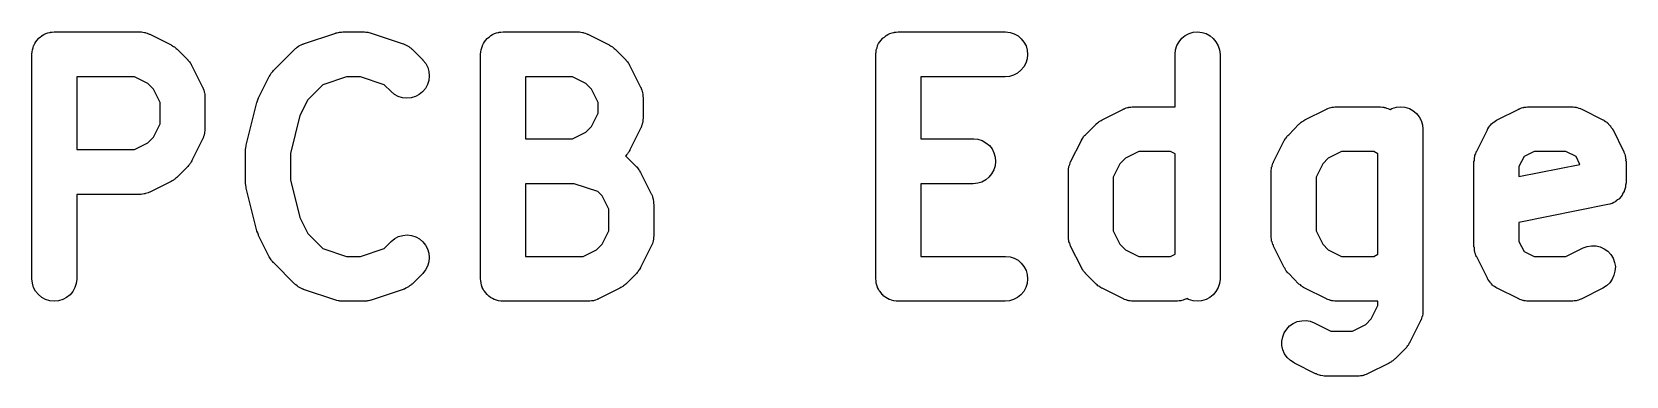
# Model space of a CAD drawing. Extents: x 21 to 376, y -201 to -51.
# Drawn here: x 98.448 to 102.001, y -52.033 to -51.266 of the extents above; entities that cross this region are included whole.
import ezdxf

# ---------------------------------------------------------------- set-up
doc = ezdxf.new("R2010")
doc.units = 0
doc.layers.add('BLACK', color=7, linetype='CONTINUOUS')

msp = doc.modelspace()

# ---------------------------------------------------------------- linework, layer by layer
at = {"layer": 'BLACK', "linetype": 'CONTINUOUS'}
for p, q in [((98.4839, -51.2683), (98.4885, -51.2669)), ((98.4885, -51.2669), (98.4887, -51.2669)), ((98.4887, -51.2669), (98.4888, -51.2668)), ((98.4888, -51.2668), (98.4935, -51.2664)), ((98.4935, -51.2664), (98.4982, -51.2659)), ((98.4982, -51.2659), (98.6887, -51.2659)), ((98.6887, -51.2659), (98.6894, -51.2659)), ((98.6894, -51.2659), (98.6908, -51.2661)), ((98.6908, -51.2661), (98.6923, -51.2661)), ((98.6923, -51.2661), (98.6957, -51.2667)), ((98.6957, -51.2667), (98.6991, -51.267)), ((99.1287, -51.2677), (99.1314, -51.2669)), ((99.1314, -51.2669), (99.1334, -51.2667)), ((99.1334, -51.2667), (99.1355, -51.2663)), ((99.1355, -51.2663), (99.1383, -51.2662)), ((99.1383, -51.2662), (99.1411, -51.2659)), ((99.1411, -51.2659), (99.1887, -51.2659)), ((99.1887, -51.2659), (99.1894, -51.2659)), ((99.1894, -51.2659), (99.1922, -51.2663)), ((99.1922, -51.2663), (99.195, -51.2663)), ((99.195, -51.2663), (99.197, -51.2668)), ((99.197, -51.2668), (99.1991, -51.267)), ((99.4839, -51.2683), (99.4885, -51.2669)), ((99.4885, -51.2669), (99.4887, -51.2669)), ((99.4887, -51.2669), (99.4888, -51.2668)), ((99.4888, -51.2668), (99.4935, -51.2664)), ((99.4935, -51.2664), (99.4982, -51.2659)), ((99.4982, -51.2659), (99.6649, -51.2659)), ((99.6649, -51.2659), (99.6656, -51.2659)), ((99.6656, -51.2659), (99.667, -51.2661)), ((99.667, -51.2661), (99.6685, -51.2661)), ((99.6685, -51.2661), (99.6719, -51.2667)), ((99.6719, -51.2667), (99.6753, -51.267)), ((100.365, -51.2683), (100.369, -51.2669)), ((100.369, -51.2669), (100.37, -51.2669)), ((100.37, -51.2668), (100.374, -51.2664)), ((100.37, -51.2669), (100.37, -51.2668)), ((100.374, -51.2664), (100.379, -51.2659)), ((100.379, -51.2659), (100.617, -51.2659)), ((100.617, -51.2659), (100.618, -51.2659)), ((100.618, -51.2659), (100.628, -51.267)), ((101.027, -51.2696), (101.036, -51.2668)), ((101.036, -51.2668), (101.046, -51.2659)), ((101.046, -51.2659), (101.056, -51.267)), ((98.4493, -51.3055), (98.4507, -51.3011)), ((98.4507, -51.3011), (98.4521, -51.2966)), ((98.4521, -51.2966), (98.4522, -51.2964)), ((98.4522, -51.2964), (98.4523, -51.2962)), ((98.4523, -51.2962), (98.4545, -51.2921)), ((98.4545, -51.2921), (98.4568, -51.288)), ((98.4568, -51.288), (98.4569, -51.2878)), ((98.4569, -51.2878), (98.457, -51.2877)), ((98.457, -51.2877), (98.4599, -51.2841)), ((98.4599, -51.2841), (98.463, -51.2805)), ((98.463, -51.2805), (98.4631, -51.2803)), ((98.4631, -51.2803), (98.4632, -51.2802)), ((98.4632, -51.2802), (98.4669, -51.2773)), ((98.4669, -51.2773), (98.4705, -51.2743)), ((98.4705, -51.2743), (98.4707, -51.2742)), ((98.4707, -51.2742), (98.4708, -51.2741)), ((98.4708, -51.2741), (98.475, -51.2719)), ((98.475, -51.2719), (98.4792, -51.2697)), ((98.4792, -51.2697), (98.4793, -51.2697)), ((98.4793, -51.2697), (98.4795, -51.2696)), ((98.4795, -51.2696), (98.4839, -51.2683)), ((98.6991, -51.267), (98.7005, -51.2675)), ((98.7005, -51.2675), (98.7019, -51.2677)), ((98.7019, -51.2677), (98.7051, -51.2689)), ((98.7051, -51.2689), (98.7084, -51.27)), ((98.7084, -51.27), (98.7097, -51.2707)), ((98.7097, -51.2707), (98.7111, -51.2712)), ((98.7111, -51.2712), (98.7587, -51.295)), ((98.7587, -51.295), (98.7593, -51.2953)), ((98.7593, -51.2953), (98.7616, -51.2969)), ((98.7616, -51.2969), (98.7641, -51.2982)), ((98.7641, -51.2982), (98.7657, -51.2995)), ((98.7657, -51.2995), (98.7675, -51.3007)), ((98.7675, -51.3007), (98.7695, -51.3026)), ((99.0359, -51.303), (99.0369, -51.3019)), ((99.0369, -51.3019), (99.0397, -51.2999)), ((99.0397, -51.2999), (99.0424, -51.2978)), ((99.0424, -51.2978), (99.0437, -51.2971)), ((99.0437, -51.2971), (99.0449, -51.2963)), ((99.0449, -51.2963), (99.048, -51.2949)), ((99.048, -51.2949), (99.0511, -51.2933)), ((99.0511, -51.2933), (99.0525, -51.2929)), ((99.0525, -51.2929), (99.0538, -51.2923)), ((99.0538, -51.2923), (99.1253, -51.2685)), ((99.1253, -51.2685), (99.1259, -51.2683)), ((99.1259, -51.2683), (99.1287, -51.2677)), ((99.1991, -51.267), (99.2018, -51.2679)), ((99.2018, -51.2679), (99.2045, -51.2685)), ((99.2045, -51.2685), (99.2759, -51.2923)), ((99.2759, -51.2923), (99.2766, -51.2925)), ((99.2766, -51.2925), (99.2779, -51.2932)), ((99.2779, -51.2932), (99.2793, -51.2936)), ((99.2793, -51.2936), (99.2823, -51.2952)), ((99.2823, -51.2952), (99.2854, -51.2966)), ((99.2854, -51.2966), (99.2866, -51.2975)), ((99.2866, -51.2975), (99.2879, -51.2982)), ((99.2879, -51.2982), (99.2906, -51.3004)), ((99.2906, -51.3004), (99.2933, -51.3024)), ((99.2933, -51.3024), (99.2943, -51.3035)), ((99.4493, -51.3055), (99.4507, -51.3011)), ((99.4507, -51.3011), (99.4521, -51.2966)), ((99.4521, -51.2966), (99.4522, -51.2964)), ((99.4522, -51.2964), (99.4523, -51.2962)), ((99.4523, -51.2962), (99.4545, -51.2921)), ((99.4545, -51.2921), (99.4568, -51.288)), ((99.4568, -51.288), (99.4569, -51.2878)), ((99.4569, -51.2878), (99.457, -51.2877)), ((99.457, -51.2877), (99.4599, -51.2841)), ((99.4599, -51.2841), (99.463, -51.2805)), ((99.463, -51.2805), (99.4631, -51.2803)), ((99.4631, -51.2803), (99.4632, -51.2802)), ((99.4632, -51.2802), (99.4669, -51.2773)), ((99.4669, -51.2773), (99.4705, -51.2743)), ((99.4705, -51.2743), (99.4707, -51.2742)), ((99.4707, -51.2742), (99.4708, -51.2741)), ((99.4708, -51.2741), (99.475, -51.2719)), ((99.475, -51.2719), (99.4792, -51.2697)), ((99.4792, -51.2697), (99.4793, -51.2697)), ((99.4793, -51.2697), (99.4795, -51.2696)), ((99.4795, -51.2696), (99.4839, -51.2683)), ((99.6753, -51.267), (99.6767, -51.2675)), ((99.6767, -51.2675), (99.6781, -51.2677)), ((99.6781, -51.2677), (99.6813, -51.2689)), ((99.6813, -51.2689), (99.6846, -51.27)), ((99.6846, -51.27), (99.6859, -51.2707)), ((99.6859, -51.2707), (99.6872, -51.2712)), ((99.6872, -51.2712), (99.7349, -51.295)), ((99.7349, -51.295), (99.7355, -51.2953)), ((99.7355, -51.2953), (99.7378, -51.2969)), ((99.7378, -51.2969), (99.7403, -51.2982)), ((99.7403, -51.2982), (99.7419, -51.2995)), ((99.7419, -51.2995), (99.7437, -51.3007)), ((99.7437, -51.3007), (99.7457, -51.3026)), ((100.33, -51.3055), (100.332, -51.3011)), ((100.332, -51.3011), (100.333, -51.2966)), ((100.333, -51.2962), (100.335, -51.2921)), ((100.333, -51.2964), (100.333, -51.2962)), ((100.333, -51.2966), (100.333, -51.2964)), ((100.335, -51.2921), (100.338, -51.288)), ((100.338, -51.2877), (100.341, -51.2841)), ((100.338, -51.2878), (100.338, -51.2877)), ((100.338, -51.288), (100.338, -51.2878)), ((100.341, -51.2841), (100.344, -51.2805)), ((100.344, -51.2802), (100.348, -51.2773)), ((100.344, -51.2803), (100.344, -51.2802)), ((100.344, -51.2805), (100.344, -51.2803)), ((100.348, -51.2773), (100.351, -51.2743)), ((100.351, -51.2743), (100.352, -51.2742)), ((100.352, -51.2741), (100.356, -51.2719)), ((100.352, -51.2742), (100.352, -51.2741)), ((100.356, -51.2719), (100.36, -51.2697)), ((100.36, -51.2696), (100.365, -51.2683)), ((100.36, -51.2697), (100.36, -51.2696)), ((100.36, -51.2697), (100.36, -51.2697)), ((100.628, -51.267), (100.637, -51.27)), ((100.637, -51.27), (100.646, -51.2747)), ((100.646, -51.2747), (100.653, -51.281)), ((100.653, -51.281), (100.659, -51.2886)), ((100.659, -51.2886), (100.664, -51.2972)), ((100.664, -51.2972), (100.666, -51.3066)), ((100.997, -51.3055), (101, -51.2962)), ((101, -51.2962), (101.005, -51.2877)), ((101.005, -51.2877), (101.011, -51.2802)), ((101.011, -51.2802), (101.018, -51.2741)), ((101.018, -51.2741), (101.027, -51.2696)), ((101.056, -51.267), (101.065, -51.2698)), ((101.065, -51.2698), (101.074, -51.2745)), ((101.074, -51.2745), (101.081, -51.2807)), ((101.081, -51.2807), (101.087, -51.2883)), ((101.087, -51.2883), (101.092, -51.2969)), ((101.092, -51.2969), (101.095, -51.3062)), ((98.4482, -51.3152), (98.4487, -51.3106)), ((98.4482, -51.3156), (98.4482, -51.3152)), ((98.4482, -51.3159), (98.4482, -51.3156)), ((98.4482, -51.3156), (98.4482, -51.3156)), ((98.4482, -51.3156), (98.4482, -51.3156)), ((98.4482, -51.8159), (98.4482, -51.3159)), ((98.4487, -51.3106), (98.4492, -51.3059)), ((98.4492, -51.3059), (98.4493, -51.3057)), ((98.4493, -51.3057), (98.4493, -51.3055)), ((98.7695, -51.3026), (98.7717, -51.3044)), ((98.7717, -51.3044), (98.7955, -51.3282)), ((98.7955, -51.3282), (98.796, -51.3287)), ((98.796, -51.3287), (98.7977, -51.3309)), ((98.7977, -51.3309), (98.7996, -51.3329)), ((98.7996, -51.3329), (98.8008, -51.3347)), ((98.8008, -51.3347), (98.8021, -51.3363)), ((98.8021, -51.3363), (98.8033, -51.3388)), ((98.9867, -51.352), (99.0343, -51.3044)), ((99.0343, -51.3044), (99.0348, -51.3039)), ((99.0348, -51.3039), (99.0359, -51.303)), ((99.2943, -51.3035), (99.2955, -51.3044)), ((99.2955, -51.3044), (99.3193, -51.3282)), ((99.3193, -51.3282), (99.3198, -51.3287)), ((99.3198, -51.3287), (99.3259, -51.3363)), ((99.3259, -51.3363), (99.3304, -51.345)), ((99.4482, -51.3152), (99.4487, -51.3106)), ((99.4482, -51.3156), (99.4482, -51.3152)), ((99.4482, -51.3159), (99.4482, -51.3156)), ((99.4482, -51.3156), (99.4482, -51.3156)), ((99.4482, -51.3156), (99.4482, -51.3156)), ((99.4482, -51.8159), (99.4482, -51.3159)), ((99.4487, -51.3106), (99.4492, -51.3059)), ((99.4492, -51.3059), (99.4493, -51.3057)), ((99.4493, -51.3057), (99.4493, -51.3055)), ((99.7457, -51.3026), (99.7479, -51.3044)), ((99.7479, -51.3044), (99.7717, -51.3282)), ((99.7717, -51.3282), (99.7722, -51.3287)), ((99.7722, -51.3287), (99.7739, -51.3309)), ((99.7739, -51.3309), (99.7758, -51.3329)), ((99.7758, -51.3329), (99.7769, -51.3347)), ((99.7769, -51.3347), (99.7782, -51.3363)), ((99.7782, -51.3363), (99.7795, -51.3388)), ((100.329, -51.3152), (100.33, -51.3106)), ((100.329, -51.3156), (100.329, -51.3152)), ((100.329, -51.3159), (100.329, -51.3156)), ((100.329, -51.3156), (100.329, -51.3156)), ((100.329, -51.3156), (100.329, -51.3156)), ((100.329, -51.8159), (100.329, -51.3159)), ((100.33, -51.3057), (100.33, -51.3055)), ((100.33, -51.3059), (100.33, -51.3057)), ((100.33, -51.3106), (100.33, -51.3059)), ((100.663, -51.3353), (100.659, -51.3439)), ((100.666, -51.326), (100.663, -51.3353)), ((100.666, -51.3066), (100.667, -51.3163)), ((100.667, -51.3163), (100.666, -51.326)), ((100.996, -51.3152), (100.997, -51.3055)), ((100.996, -51.3159), (100.996, -51.3152)), ((100.996, -51.4326), (100.996, -51.3159)), ((101.095, -51.3062), (101.096, -51.3159)), ((101.096, -51.3159), (101.096, -51.8159)), ((98.5482, -51.3659), (98.5482, -51.5278)), ((98.6769, -51.3659), (98.5482, -51.3659)), ((98.7067, -51.3808), (98.6769, -51.3659)), ((98.8033, -51.3388), (98.8048, -51.3412)), ((98.8048, -51.3412), (98.8286, -51.3888)), ((98.9535, -51.4126), (98.9773, -51.365)), ((98.9773, -51.365), (98.9776, -51.3644)), ((98.9776, -51.3644), (98.9791, -51.362)), ((98.9791, -51.362), (98.9805, -51.3596)), ((98.9805, -51.3596), (98.9818, -51.3579)), ((98.9818, -51.3579), (98.9829, -51.3562)), ((98.9829, -51.3562), (98.9849, -51.3542)), ((98.9849, -51.3542), (98.9867, -51.352)), ((99.1492, -51.3659), (99.0967, -51.3835)), ((99.1806, -51.3659), (99.1492, -51.3659)), ((99.2331, -51.3835), (99.1806, -51.3659)), ((99.3304, -51.345), (99.3331, -51.3544)), ((99.3339, -51.3641), (99.3329, -51.3738)), ((99.3331, -51.3544), (99.3339, -51.3641)), ((99.5482, -51.3659), (99.5482, -51.504)), ((99.6531, -51.3659), (99.5482, -51.3659)), ((99.6829, -51.3808), (99.6531, -51.3659)), ((99.7795, -51.3388), (99.781, -51.3412)), ((99.781, -51.3412), (99.8048, -51.3888)), ((100.617, -51.3659), (100.429, -51.3659)), ((100.429, -51.3659), (100.429, -51.504)), ((100.627, -51.365), (100.617, -51.3659)), ((100.636, -51.3622), (100.627, -51.365)), ((100.645, -51.3576), (100.636, -51.3622)), ((100.652, -51.3514), (100.645, -51.3576)), ((100.659, -51.3439), (100.652, -51.3514)), ((98.719, -51.3932), (98.7067, -51.3808)), ((98.7339, -51.423), (98.719, -51.3932)), ((98.8286, -51.3888), (98.829, -51.3894)), ((98.829, -51.3894), (98.8295, -51.3908)), ((98.8295, -51.3908), (98.8302, -51.3921)), ((98.8302, -51.3921), (98.8311, -51.3954)), ((98.8311, -51.3954), (98.8323, -51.3986)), ((98.8323, -51.3986), (98.8325, -51.4001)), ((98.8325, -51.4001), (98.833, -51.4015)), ((98.833, -51.4015), (98.8333, -51.4049)), ((98.8333, -51.4049), (98.8338, -51.4082)), ((98.8338, -51.4082), (98.8338, -51.4097)), ((99.0967, -51.3835), (99.0631, -51.417)), ((99.2486, -51.3989), (99.2331, -51.3835)), ((99.2561, -51.4051), (99.2486, -51.3989)), ((99.2647, -51.4097), (99.2561, -51.4051)), ((99.3115, -51.4053), (99.3028, -51.4099)), ((99.319, -51.3992), (99.3115, -51.4053)), ((99.3253, -51.3917), (99.319, -51.3992)), ((99.33, -51.3831), (99.3253, -51.3917)), ((99.3329, -51.3738), (99.33, -51.3831)), ((99.6952, -51.3932), (99.6829, -51.3808)), ((99.7101, -51.423), (99.6952, -51.3932)), ((99.8048, -51.3888), (99.8051, -51.3894)), ((99.8051, -51.3894), (99.8057, -51.3908)), ((99.8057, -51.3908), (99.8063, -51.3921)), ((99.8063, -51.3921), (99.8073, -51.3954)), ((99.8073, -51.3954), (99.8085, -51.3986)), ((99.8085, -51.3986), (99.8087, -51.4001)), ((99.8087, -51.4001), (99.8092, -51.4015)), ((99.8092, -51.4015), (99.8095, -51.4049)), ((99.8095, -51.4049), (99.81, -51.4082)), ((99.81, -51.4082), (99.81, -51.4097)), ((98.7339, -51.4708), (98.7339, -51.423)), ((98.8338, -51.4097), (98.8339, -51.4112)), ((98.8339, -51.4112), (98.8339, -51.4826)), ((98.9259, -51.5181), (98.9497, -51.4229)), ((98.9497, -51.4229), (98.9499, -51.4222)), ((98.9499, -51.4222), (98.95, -51.422)), ((98.95, -51.4217), (98.9517, -51.4173)), ((98.95, -51.422), (98.95, -51.4217)), ((98.9517, -51.4173), (98.9533, -51.413)), ((98.9533, -51.413), (98.9534, -51.4128)), ((98.9534, -51.4128), (98.9535, -51.4126)), ((99.0631, -51.417), (99.0454, -51.4524)), ((99.274, -51.4126), (99.2647, -51.4097)), ((99.2838, -51.4136), (99.274, -51.4126)), ((99.2935, -51.4126), (99.2838, -51.4136)), ((99.3028, -51.4099), (99.2935, -51.4126)), ((99.7101, -51.447), (99.7101, -51.423)), ((99.81, -51.4097), (99.8101, -51.4112)), ((99.8101, -51.4112), (99.8101, -51.4588)), ((100.833, -51.4617), (100.881, -51.4379)), ((100.881, -51.4376), (100.883, -51.4371)), ((100.881, -51.4379), (100.881, -51.4376)), ((100.883, -51.4371), (100.884, -51.4364)), ((100.884, -51.4364), (100.887, -51.4354)), ((100.887, -51.4354), (100.89, -51.4342)), ((100.89, -51.4342), (100.892, -51.434)), ((100.892, -51.434), (100.893, -51.4336)), ((100.893, -51.4336), (100.897, -51.4332)), ((100.897, -51.4332), (100.9, -51.4327)), ((100.9, -51.4327), (100.902, -51.4327)), ((100.902, -51.4327), (100.903, -51.4326)), ((100.903, -51.4326), (100.996, -51.4326)), ((101.285, -51.4617), (101.333, -51.4379)), ((101.333, -51.4379), (101.334, -51.4376)), ((101.334, -51.4376), (101.335, -51.4371)), ((101.335, -51.4371), (101.336, -51.4364)), ((101.336, -51.4364), (101.34, -51.4354)), ((101.34, -51.4354), (101.343, -51.4342)), ((101.343, -51.4342), (101.344, -51.434)), ((101.344, -51.434), (101.346, -51.4336)), ((101.346, -51.4336), (101.349, -51.4332)), ((101.349, -51.4332), (101.352, -51.4327)), ((101.352, -51.4327), (101.354, -51.4327)), ((101.354, -51.4327), (101.355, -51.4326)), ((101.355, -51.4326), (101.451, -51.4326)), ((101.451, -51.4326), (101.453, -51.4328)), ((101.451, -51.4326), (101.451, -51.4326)), ((101.453, -51.4328), (101.454, -51.4327)), ((101.454, -51.4327), (101.458, -51.4333)), ((101.458, -51.4333), (101.461, -51.4337)), ((101.461, -51.4337), (101.462, -51.4341)), ((101.462, -51.4341), (101.464, -51.4344)), ((101.464, -51.4344), (101.467, -51.4356)), ((101.467, -51.4356), (101.47, -51.4367)), ((101.47, -51.4367), (101.472, -51.4374)), ((101.472, -51.4374), (101.473, -51.4379)), ((101.473, -51.4379), (101.475, -51.4388)), ((101.475, -51.4388), (101.479, -51.4362)), ((101.479, -51.4362), (101.489, -51.4335)), ((101.489, -51.4335), (101.499, -51.4326)), ((101.499, -51.4326), (101.508, -51.4336)), ((101.508, -51.4336), (101.518, -51.4365)), ((101.518, -51.4365), (101.526, -51.4412)), ((101.526, -51.4412), (101.534, -51.4474)), ((101.714, -51.4617), (101.762, -51.4379)), ((101.762, -51.4376), (101.764, -51.4371)), ((101.762, -51.4379), (101.762, -51.4376)), ((101.764, -51.4371), (101.765, -51.4364)), ((101.765, -51.4364), (101.768, -51.4354)), ((101.768, -51.4354), (101.771, -51.4342)), ((101.771, -51.4342), (101.773, -51.434)), ((101.773, -51.434), (101.774, -51.4336)), ((101.774, -51.4336), (101.778, -51.4332)), ((101.778, -51.4332), (101.781, -51.4327)), ((101.781, -51.4327), (101.782, -51.4327)), ((101.782, -51.4327), (101.784, -51.4326)), ((101.784, -51.4326), (101.879, -51.4326)), ((101.879, -51.4326), (101.88, -51.4326)), ((101.88, -51.4326), (101.881, -51.4328)), ((101.881, -51.4328), (101.883, -51.4327)), ((101.883, -51.4327), (101.886, -51.4333)), ((101.886, -51.4333), (101.89, -51.4337)), ((101.89, -51.4337), (101.891, -51.4341)), ((101.891, -51.4341), (101.892, -51.4344)), ((101.892, -51.4344), (101.896, -51.4356)), ((101.896, -51.4356), (101.899, -51.4367)), ((101.899, -51.4367), (101.9, -51.4374)), ((101.9, -51.4374), (101.902, -51.4379)), ((101.902, -51.4379), (101.949, -51.4617)), ((98.719, -51.5006), (98.7339, -51.4708)), ((99.0454, -51.4524), (99.0244, -51.5364)), ((99.6829, -51.4891), (99.6952, -51.4768)), ((99.6952, -51.4768), (99.7101, -51.447)), ((99.8054, -51.4798), (99.8048, -51.4812)), ((99.8061, -51.4785), (99.8054, -51.4798)), ((99.8071, -51.4752), (99.8061, -51.4785)), ((99.8083, -51.472), (99.8071, -51.4752)), ((99.8086, -51.4706), (99.8083, -51.472)), ((99.809, -51.4692), (99.8086, -51.4706)), ((99.8094, -51.4658), (99.809, -51.4692)), ((99.81, -51.4624), (99.8094, -51.4658)), ((99.8101, -51.4595), (99.81, -51.461)), ((99.81, -51.461), (99.81, -51.4624)), ((99.8101, -51.4588), (99.8101, -51.4595)), ((100.796, -51.4949), (100.82, -51.4711)), ((100.82, -51.4706), (100.823, -51.4688)), ((100.82, -51.4711), (100.82, -51.4706)), ((100.823, -51.4688), (100.825, -51.4669)), ((100.825, -51.4669), (100.827, -51.4658)), ((100.827, -51.4658), (100.828, -51.4645)), ((100.828, -51.4645), (100.831, -51.4632)), ((100.831, -51.4632), (100.833, -51.4617)), ((101.249, -51.4949), (101.272, -51.4711)), ((101.272, -51.4711), (101.273, -51.4706)), ((101.273, -51.4706), (101.275, -51.4688)), ((101.275, -51.4688), (101.277, -51.4669)), ((101.277, -51.4669), (101.279, -51.4658)), ((101.279, -51.4658), (101.281, -51.4645)), ((101.281, -51.4645), (101.283, -51.4632)), ((101.283, -51.4632), (101.285, -51.4617)), ((101.534, -51.4474), (101.54, -51.4549)), ((101.54, -51.4549), (101.544, -51.4636)), ((101.544, -51.4636), (101.547, -51.4729)), ((101.547, -51.4729), (101.548, -51.4826)), ((101.693, -51.4815), (101.695, -51.4784)), ((101.695, -51.4784), (101.697, -51.4752)), ((101.697, -51.4752), (101.698, -51.4745)), ((101.698, -51.4745), (101.699, -51.4736)), ((101.699, -51.4736), (101.701, -51.471)), ((101.701, -51.471), (101.704, -51.4682)), ((101.704, -51.4682), (101.705, -51.4676)), ((101.705, -51.4676), (101.706, -51.4669)), ((101.706, -51.4669), (101.709, -51.4649)), ((101.709, -51.4649), (101.712, -51.4627)), ((101.712, -51.4627), (101.713, -51.4623)), ((101.713, -51.4623), (101.714, -51.4617)), ((101.949, -51.4617), (101.95, -51.462)), ((101.95, -51.462), (101.951, -51.4626)), ((101.951, -51.4626), (101.952, -51.463)), ((101.952, -51.463), (101.955, -51.4653)), ((101.955, -51.4653), (101.958, -51.4673)), ((101.958, -51.4673), (101.959, -51.4681)), ((101.959, -51.4681), (101.96, -51.4687)), ((101.96, -51.4687), (101.962, -51.4715)), ((101.962, -51.4715), (101.965, -51.4741)), ((101.965, -51.4741), (101.966, -51.475)), ((101.966, -51.475), (101.966, -51.4758)), ((101.966, -51.4758), (101.968, -51.479)), ((101.968, -51.479), (101.971, -51.4821)), ((98.6769, -51.5278), (98.7067, -51.5129)), ((98.7067, -51.5129), (98.719, -51.5006)), ((98.8286, -51.505), (98.8048, -51.5526)), ((98.8292, -51.5036), (98.8286, -51.505)), ((98.8299, -51.5023), (98.8292, -51.5036)), ((98.8309, -51.499), (98.8299, -51.5023)), ((98.8321, -51.4959), (98.8309, -51.499)), ((98.8324, -51.4944), (98.8321, -51.4959)), ((98.8328, -51.493), (98.8324, -51.4944)), ((98.8332, -51.4896), (98.8328, -51.493)), ((98.8338, -51.4862), (98.8332, -51.4896)), ((98.8339, -51.4833), (98.8338, -51.4848)), ((98.8338, -51.4848), (98.8338, -51.4862)), ((98.8339, -51.4826), (98.8339, -51.4833)), ((99.5482, -51.504), (99.6531, -51.504)), ((99.6531, -51.504), (99.6829, -51.4891)), ((99.8048, -51.4812), (99.781, -51.5288)), ((100.429, -51.504), (100.546, -51.504)), ((100.546, -51.504), (100.547, -51.504)), ((100.547, -51.504), (100.556, -51.5051)), ((100.556, -51.5051), (100.566, -51.5081)), ((100.566, -51.5081), (100.574, -51.5128)), ((100.574, -51.5128), (100.582, -51.5191)), ((100.763, -51.5555), (100.787, -51.5079)), ((100.787, -51.5072), (100.789, -51.5049)), ((100.787, -51.5079), (100.787, -51.5072)), ((100.789, -51.5049), (100.79, -51.5024)), ((100.79, -51.5024), (100.791, -51.5008)), ((100.791, -51.5008), (100.792, -51.4991)), ((100.792, -51.4991), (100.794, -51.497)), ((100.794, -51.497), (100.796, -51.4949)), ((101.215, -51.5555), (101.239, -51.5079)), ((101.239, -51.5079), (101.24, -51.5072)), ((101.24, -51.5072), (101.241, -51.5049)), ((101.241, -51.5049), (101.242, -51.5024)), ((101.242, -51.5024), (101.244, -51.5008)), ((101.244, -51.5008), (101.245, -51.4991)), ((101.245, -51.4991), (101.247, -51.497)), ((101.247, -51.497), (101.249, -51.4949)), ((101.548, -51.4826), (101.548, -51.8874)), ((101.668, -51.5317), (101.692, -51.4841)), ((101.692, -51.4825), (101.693, -51.4815)), ((101.692, -51.4834), (101.692, -51.4825)), ((101.692, -51.4841), (101.692, -51.4834)), ((101.971, -51.4821), (101.971, -51.4831)), ((101.971, -51.4831), (101.972, -51.4841)), ((101.972, -51.4841), (101.995, -51.5317)), ((98.5482, -51.5278), (98.6769, -51.5278)), ((98.9244, -51.5295), (98.9245, -51.5286)), ((98.9244, -51.5302), (98.9244, -51.5295)), ((98.9244, -51.6017), (98.9244, -51.5302)), ((98.9245, -51.5278), (98.9251, -51.5238)), ((98.9245, -51.5286), (98.9245, -51.5278)), ((98.9251, -51.5238), (98.9255, -51.5198)), ((98.9255, -51.5198), (98.9258, -51.519)), ((98.9258, -51.519), (98.9259, -51.5181)), ((99.0244, -51.5364), (99.0244, -51.5955)), ((99.7717, -51.5418), (99.7713, -51.5422)), ((99.7713, -51.5422), (99.7717, -51.5425)), ((99.7734, -51.5396), (99.7717, -51.5418)), ((99.7717, -51.5425), (99.7955, -51.5663)), ((99.7754, -51.5376), (99.7734, -51.5396)), ((99.7765, -51.5358), (99.7754, -51.5376)), ((99.7779, -51.5342), (99.7765, -51.5358)), ((99.7792, -51.5318), (99.7779, -51.5342)), ((99.7807, -51.5294), (99.7792, -51.5318)), ((99.781, -51.5288), (99.7807, -51.5294)), ((100.582, -51.5191), (100.588, -51.5267)), ((100.588, -51.5267), (100.592, -51.5353)), ((100.592, -51.5353), (100.595, -51.5447)), ((100.595, -51.5447), (100.596, -51.5544)), ((100.885, -51.5475), (100.873, -51.5598)), ((100.915, -51.5326), (100.885, -51.5475)), ((100.986, -51.5326), (100.915, -51.5326)), ((100.996, -51.5373), (100.986, -51.5326)), ((100.996, -51.7612), (100.996, -51.5373)), ((101.337, -51.5475), (101.325, -51.5598)), ((101.367, -51.5326), (101.337, -51.5475)), ((101.439, -51.5326), (101.367, -51.5326)), ((101.448, -51.5373), (101.439, -51.5326)), ((101.448, -51.7612), (101.448, -51.5373)), ((101.663, -51.547), (101.664, -51.5436)), ((101.663, -51.5504), (101.663, -51.547)), ((101.663, -51.5519), (101.663, -51.5504)), ((101.664, -51.5408), (101.666, -51.5376)), ((101.664, -51.5422), (101.664, -51.5408)), ((101.664, -51.5436), (101.664, -51.5422)), ((101.666, -51.5376), (101.667, -51.5343)), ((101.667, -51.533), (101.668, -51.5317)), ((101.667, -51.5343), (101.667, -51.533)), ((101.774, -51.5437), (101.762, -51.5658)), ((101.796, -51.5326), (101.774, -51.5437)), ((101.867, -51.5326), (101.796, -51.5326)), ((101.89, -51.5437), (101.867, -51.5326)), ((101.898, -51.5611), (101.89, -51.5437)), ((101.995, -51.5317), (101.996, -51.5323)), ((101.996, -51.5323), (101.996, -51.5337)), ((101.996, -51.5337), (101.997, -51.535)), ((101.997, -51.535), (101.998, -51.5383)), ((101.998, -51.5383), (101.999, -51.5415)), ((101.999, -51.5415), (101.999, -51.5429)), ((101.999, -51.5429), (102, -51.5443)), ((102, -51.5443), (102, -51.5477)), ((102, -51.5477), (102.001, -51.5511)), ((102.001, -51.5511), (102, -51.5526)), ((98.7955, -51.5656), (98.7717, -51.5894)), ((98.7973, -51.5634), (98.7955, -51.5656)), ((98.7992, -51.5614), (98.7973, -51.5634)), ((98.8003, -51.5597), (98.7992, -51.5614)), ((98.8017, -51.558), (98.8003, -51.5597)), ((98.803, -51.5556), (98.8017, -51.558)), ((98.8045, -51.5532), (98.803, -51.5556)), ((98.8048, -51.5526), (98.8045, -51.5532)), ((99.7955, -51.5663), (99.796, -51.5668)), ((99.796, -51.5668), (99.7977, -51.569)), ((99.7977, -51.569), (99.7996, -51.571)), ((99.7996, -51.571), (99.8008, -51.5728)), ((99.8008, -51.5728), (99.8021, -51.5744)), ((99.8021, -51.5744), (99.8033, -51.5769)), ((99.8033, -51.5769), (99.8048, -51.5793)), ((99.8048, -51.5793), (99.8286, -51.6269)), ((100.587, -51.582), (100.581, -51.5895)), ((100.592, -51.5734), (100.587, -51.582)), ((100.595, -51.5641), (100.592, -51.5734)), ((100.596, -51.5544), (100.595, -51.5641)), ((100.758, -51.5708), (100.759, -51.5674)), ((100.758, -51.5742), (100.758, -51.5708)), ((100.758, -51.5757), (100.758, -51.5742)), ((100.758, -51.5771), (100.758, -51.5757)), ((100.758, -51.5778), (100.758, -51.5771)), ((100.758, -51.7207), (100.758, -51.5778)), ((100.759, -51.566), (100.76, -51.5646)), ((100.759, -51.5674), (100.759, -51.566)), ((100.76, -51.5646), (100.761, -51.5614)), ((100.761, -51.5614), (100.762, -51.5581)), ((100.762, -51.5569), (100.763, -51.5555)), ((100.762, -51.5581), (100.762, -51.5569)), ((100.873, -51.5598), (100.858, -51.5896)), ((101.21, -51.5742), (101.211, -51.5708)), ((101.21, -51.5757), (101.21, -51.5742)), ((101.21, -51.5771), (101.21, -51.5757)), ((101.21, -51.5778), (101.21, -51.5771)), ((101.21, -51.7207), (101.21, -51.5778)), ((101.211, -51.5674), (101.212, -51.566)), ((101.211, -51.5708), (101.211, -51.5674)), ((101.212, -51.5646), (101.213, -51.5614)), ((101.212, -51.566), (101.212, -51.5646)), ((101.213, -51.5614), (101.214, -51.5581)), ((101.214, -51.5581), (101.215, -51.5569)), ((101.215, -51.5569), (101.215, -51.5555)), ((101.325, -51.5598), (101.31, -51.5896)), ((101.662, -51.554), (101.663, -51.5533)), ((101.662, -51.7445), (101.662, -51.554)), ((101.663, -51.5533), (101.663, -51.5519)), ((101.762, -51.5883), (101.898, -51.5611)), ((101.762, -51.5658), (101.762, -51.5883)), ((102, -51.5526), (102.001, -51.554)), ((102.001, -51.554), (102.001, -51.6017)), ((98.7587, -51.5988), (98.7111, -51.6226)), ((98.761, -51.5973), (98.7587, -51.5988)), ((98.7635, -51.596), (98.761, -51.5973)), ((98.7652, -51.5947), (98.7635, -51.596)), ((98.7669, -51.5936), (98.7652, -51.5947)), ((98.769, -51.5916), (98.7669, -51.5936)), ((98.7712, -51.5899), (98.769, -51.5916)), ((98.7717, -51.5894), (98.7712, -51.5899)), ((98.9245, -51.6025), (98.9244, -51.6017)), ((98.9244, -51.6034), (98.9245, -51.6025)), ((98.925, -51.6074), (98.9244, -51.6034)), ((98.9254, -51.6114), (98.925, -51.6074)), ((98.9256, -51.6122), (98.9254, -51.6114)), ((98.9257, -51.6131), (98.9256, -51.6122)), ((98.9259, -51.6138), (98.9257, -51.6131)), ((98.9497, -51.709), (98.9259, -51.6138)), ((99.0244, -51.5955), (99.0454, -51.6794)), ((99.5482, -51.604), (99.5482, -51.7659)), ((99.6568, -51.604), (99.5482, -51.604)), ((99.7093, -51.6215), (99.6568, -51.604)), ((99.719, -51.6313), (99.7093, -51.6215)), ((100.546, -51.604), (100.429, -51.604)), ((100.429, -51.604), (100.429, -51.7659)), ((100.556, -51.6031), (100.546, -51.604)), ((100.565, -51.6003), (100.556, -51.6031)), ((100.574, -51.5957), (100.565, -51.6003)), ((100.581, -51.5895), (100.574, -51.5957)), ((100.858, -51.5896), (100.858, -51.7089)), ((101.31, -51.5896), (101.31, -51.7089)), ((101.997, -51.6214), (101.994, -51.6254)), ((101.998, -51.6165), (101.997, -51.6209)), ((101.997, -51.6209), (101.997, -51.6211)), ((101.997, -51.6211), (101.997, -51.6214)), ((102, -51.612), (101.998, -51.6165)), ((102.001, -51.6024), (102, -51.607)), ((102, -51.607), (102, -51.6116)), ((102, -51.6116), (102, -51.6118)), ((102, -51.6118), (102, -51.612)), ((102.001, -51.6017), (102.001, -51.6019)), ((102.001, -51.6019), (102.001, -51.6019)), ((102.001, -51.6019), (102.001, -51.6019)), ((102.001, -51.6019), (102.001, -51.6024)), ((98.6887, -51.6278), (98.5482, -51.6278)), ((98.5482, -51.6278), (98.5482, -51.8159)), ((98.6902, -51.6277), (98.6887, -51.6278)), ((98.6916, -51.6278), (98.6902, -51.6277)), ((98.695, -51.6272), (98.6916, -51.6278)), ((98.6984, -51.6269), (98.695, -51.6272)), ((98.6998, -51.6265), (98.6984, -51.6269)), ((98.7013, -51.6262), (98.6998, -51.6265)), ((98.7045, -51.6251), (98.7013, -51.6262)), ((98.7077, -51.6241), (98.7045, -51.6251)), ((98.709, -51.6234), (98.7077, -51.6241)), ((98.7104, -51.6229), (98.709, -51.6234)), ((98.7111, -51.6226), (98.7104, -51.6229)), ((99.7339, -51.6611), (99.719, -51.6313)), ((99.8286, -51.6269), (99.829, -51.6275)), ((99.829, -51.6275), (99.8295, -51.6289)), ((99.8295, -51.6289), (99.8302, -51.6302)), ((99.8302, -51.6302), (99.8311, -51.6335)), ((99.8311, -51.6335), (99.8323, -51.6367)), ((99.8323, -51.6367), (99.8325, -51.6381)), ((99.8325, -51.6381), (99.833, -51.6396)), ((99.833, -51.6396), (99.8333, -51.643)), ((99.8333, -51.643), (99.8338, -51.6463)), ((99.8338, -51.6463), (99.8338, -51.6478)), ((99.8338, -51.6478), (99.8339, -51.6493)), ((99.8339, -51.6493), (99.8339, -51.7207)), ((101.96, -51.6507), (101.762, -51.6903)), ((101.965, -51.6493), (101.96, -51.6507)), ((101.969, -51.648), (101.965, -51.6493)), ((101.97, -51.6479), (101.969, -51.648)), ((101.974, -51.6456), (101.97, -51.6478)), ((101.97, -51.6478), (101.97, -51.6479)), ((101.978, -51.6435), (101.974, -51.6456)), ((101.982, -51.6403), (101.978, -51.6432)), ((101.978, -51.6432), (101.978, -51.6434)), ((101.978, -51.6434), (101.978, -51.6435)), ((101.986, -51.6374), (101.982, -51.6403)), ((101.989, -51.6334), (101.986, -51.6371)), ((101.986, -51.6371), (101.986, -51.6372)), ((101.986, -51.6372), (101.986, -51.6374)), ((101.992, -51.6299), (101.989, -51.6334)), ((101.994, -51.6254), (101.992, -51.6295)), ((101.992, -51.6295), (101.992, -51.6297)), ((101.992, -51.6297), (101.992, -51.6299)), ((99.0454, -51.6794), (99.0631, -51.7149)), ((99.7339, -51.7089), (99.7339, -51.6611)), ((101.762, -51.6903), (101.762, -51.7327)), ((98.9498, -51.7092), (98.9497, -51.709)), ((98.9498, -51.7095), (98.9498, -51.7092)), ((98.9514, -51.7138), (98.9498, -51.7095)), ((98.953, -51.7182), (98.9514, -51.7138)), ((98.9531, -51.7184), (98.953, -51.7182)), ((98.9532, -51.7186), (98.9531, -51.7184)), ((98.9535, -51.7193), (98.9532, -51.7186)), ((98.9773, -51.7669), (98.9535, -51.7193)), ((99.0631, -51.7149), (99.0967, -51.7484)), ((99.2491, -51.7325), (99.2567, -51.7264)), ((99.2567, -51.7264), (99.2654, -51.7219)), ((99.2654, -51.7219), (99.2747, -51.7192)), ((99.2747, -51.7192), (99.2845, -51.7183)), ((99.2845, -51.7183), (99.2942, -51.7194)), ((99.2942, -51.7194), (99.3035, -51.7223)), ((99.3035, -51.7223), (99.312, -51.727)), ((99.312, -51.727), (99.3195, -51.7332)), ((99.719, -51.7387), (99.7339, -51.7089)), ((99.8332, -51.7277), (99.8328, -51.7311)), ((99.8338, -51.7243), (99.8332, -51.7277)), ((99.8339, -51.7214), (99.8338, -51.7229)), ((99.8338, -51.7229), (99.8338, -51.7243)), ((99.8339, -51.7207), (99.8339, -51.7214)), ((100.758, -51.7222), (100.758, -51.7207)), ((100.758, -51.7236), (100.758, -51.7222)), ((100.758, -51.727), (100.758, -51.7236)), ((100.759, -51.7304), (100.758, -51.727)), ((100.858, -51.7089), (100.873, -51.7387)), ((101.21, -51.7222), (101.21, -51.7207)), ((101.21, -51.7236), (101.21, -51.7222)), ((101.211, -51.727), (101.21, -51.7236)), ((101.211, -51.7304), (101.211, -51.727)), ((101.31, -51.7089), (101.325, -51.7387)), ((99.0967, -51.7484), (99.1492, -51.7659)), ((99.1806, -51.7659), (99.2331, -51.7484)), ((99.2331, -51.7484), (99.2486, -51.733)), ((99.2486, -51.733), (99.2491, -51.7325)), ((99.3195, -51.7332), (99.3257, -51.7408)), ((99.3257, -51.7408), (99.3302, -51.7494)), ((99.3302, -51.7494), (99.333, -51.7588)), ((99.333, -51.7588), (99.3339, -51.7685)), ((99.6769, -51.7659), (99.7067, -51.751)), ((99.7067, -51.751), (99.719, -51.7387)), ((99.8286, -51.7431), (99.8048, -51.7907)), ((99.8292, -51.7417), (99.8286, -51.7431)), ((99.8299, -51.7404), (99.8292, -51.7417)), ((99.8309, -51.7371), (99.8299, -51.7404)), ((99.8321, -51.734), (99.8309, -51.7371)), ((99.8324, -51.7325), (99.8321, -51.734)), ((99.8328, -51.7311), (99.8324, -51.7325)), ((100.759, -51.7318), (100.759, -51.7304)), ((100.759, -51.7333), (100.759, -51.7318)), ((100.761, -51.7365), (100.759, -51.7333)), ((100.762, -51.7398), (100.761, -51.7365)), ((100.762, -51.7411), (100.762, -51.7398)), ((100.763, -51.7424), (100.762, -51.7411)), ((100.763, -51.7431), (100.763, -51.7424)), ((100.787, -51.7907), (100.763, -51.7431)), ((100.873, -51.7387), (100.885, -51.751)), ((100.885, -51.751), (100.915, -51.7659)), ((100.986, -51.7659), (100.996, -51.7612)), ((101.211, -51.7318), (101.211, -51.7304)), ((101.212, -51.7333), (101.211, -51.7318)), ((101.213, -51.7365), (101.212, -51.7333)), ((101.214, -51.7398), (101.213, -51.7365)), ((101.215, -51.7411), (101.214, -51.7398)), ((101.215, -51.7424), (101.215, -51.7411)), ((101.215, -51.7431), (101.215, -51.7424)), ((101.239, -51.7907), (101.215, -51.7431)), ((101.325, -51.7387), (101.337, -51.751)), ((101.337, -51.751), (101.367, -51.7659)), ((101.439, -51.7659), (101.448, -51.7612)), ((101.663, -51.746), (101.662, -51.7445)), ((101.663, -51.7474), (101.663, -51.746)), ((101.663, -51.7508), (101.663, -51.7474)), ((101.663, -51.7542), (101.663, -51.7508)), ((101.664, -51.7556), (101.663, -51.7542)), ((101.664, -51.7571), (101.664, -51.7556)), ((101.665, -51.7603), (101.664, -51.7571)), ((101.666, -51.7636), (101.665, -51.7603)), ((101.667, -51.7649), (101.666, -51.7636)), ((101.762, -51.7327), (101.774, -51.7549)), ((101.774, -51.7549), (101.796, -51.7659)), ((101.867, -51.7659), (101.904, -51.7474)), ((101.904, -51.7474), (101.905, -51.7471)), ((101.905, -51.7471), (101.914, -51.7437)), ((101.914, -51.7437), (101.924, -51.7422)), ((101.924, -51.7422), (101.934, -51.7426)), ((101.934, -51.7426), (101.943, -51.7449)), ((101.943, -51.7449), (101.952, -51.7489)), ((101.952, -51.7489), (101.96, -51.7546)), ((101.96, -51.7546), (101.967, -51.7618)), ((101.967, -51.7618), (101.972, -51.7701)), ((98.9788, -51.7693), (98.9773, -51.7669)), ((98.9801, -51.7717), (98.9788, -51.7693)), ((98.9814, -51.7734), (98.9801, -51.7717)), ((98.9825, -51.7751), (98.9814, -51.7734)), ((98.9844, -51.7772), (98.9825, -51.7751)), ((98.9862, -51.7794), (98.9844, -51.7772)), ((98.9867, -51.7799), (98.9862, -51.7794)), ((99.0343, -51.8275), (98.9867, -51.7799)), ((99.1492, -51.7659), (99.1806, -51.7659)), ((99.3255, -51.7961), (99.3193, -51.8037)), ((99.3301, -51.7875), (99.3255, -51.7961)), ((99.3329, -51.7782), (99.3301, -51.7875)), ((99.3339, -51.7685), (99.3329, -51.7782)), ((99.5482, -51.7659), (99.6769, -51.7659)), ((99.7992, -51.7995), (99.7973, -51.8015)), ((99.8003, -51.7977), (99.7992, -51.7995)), ((99.8017, -51.7961), (99.8003, -51.7977)), ((99.803, -51.7937), (99.8017, -51.7961)), ((99.8045, -51.7913), (99.803, -51.7937)), ((99.8048, -51.7907), (99.8045, -51.7913)), ((100.429, -51.7659), (100.617, -51.7659)), ((100.617, -51.7659), (100.618, -51.7659)), ((100.618, -51.7659), (100.628, -51.767)), ((100.628, -51.767), (100.637, -51.77)), ((100.637, -51.77), (100.646, -51.7747)), ((100.646, -51.7747), (100.653, -51.781)), ((100.653, -51.781), (100.659, -51.7886)), ((100.659, -51.7886), (100.664, -51.7972)), ((100.664, -51.7972), (100.666, -51.8066)), ((100.788, -51.7931), (100.787, -51.7907)), ((100.79, -51.7956), (100.788, -51.7931)), ((100.791, -51.7972), (100.79, -51.7956)), ((100.792, -51.7989), (100.791, -51.7972)), ((100.794, -51.801), (100.792, -51.7989)), ((100.915, -51.7659), (100.986, -51.7659)), ((101.241, -51.7931), (101.239, -51.7907)), ((101.242, -51.7956), (101.241, -51.7931)), ((101.243, -51.7972), (101.242, -51.7956)), ((101.244, -51.7989), (101.243, -51.7972)), ((101.246, -51.801), (101.244, -51.7989)), ((101.367, -51.7659), (101.439, -51.7659)), ((101.667, -51.7662), (101.667, -51.7649)), ((101.668, -51.7669), (101.667, -51.7662)), ((101.692, -51.8145), (101.668, -51.7669)), ((101.796, -51.7659), (101.867, -51.7659)), ((101.972, -51.7701), (101.975, -51.7792)), ((101.976, -51.7986), (101.974, -51.8081)), ((101.975, -51.7792), (101.977, -51.7888)), ((101.977, -51.7888), (101.976, -51.7986)), ((98.4492, -51.8257), (98.4482, -51.8159)), ((98.452, -51.835), (98.4492, -51.8257)), ((98.4566, -51.8436), (98.452, -51.835)), ((98.5471, -51.8263), (98.5442, -51.8356)), ((98.5482, -51.8166), (98.5471, -51.8263)), ((98.5482, -51.8159), (98.5482, -51.8166)), ((99.0354, -51.8284), (99.0343, -51.8275)), ((99.0364, -51.8295), (99.0354, -51.8284)), ((99.0392, -51.8315), (99.0364, -51.8295)), ((99.0418, -51.8337), (99.0392, -51.8315)), ((99.0431, -51.8344), (99.0418, -51.8337)), ((99.0443, -51.8352), (99.0431, -51.8344)), ((99.0474, -51.8367), (99.0443, -51.8352)), ((99.286, -51.8347), (99.2848, -51.8356)), ((99.2873, -51.8341), (99.286, -51.8347)), ((99.29, -51.8319), (99.2873, -51.8341)), ((99.2928, -51.83), (99.29, -51.8319)), ((99.2938, -51.8289), (99.2928, -51.83)), ((99.295, -51.828), (99.2938, -51.8289)), ((99.2955, -51.8275), (99.295, -51.828)), ((99.3193, -51.8037), (99.2955, -51.8275)), ((99.4487, -51.8207), (99.4482, -51.8159)), ((99.4491, -51.8253), (99.4487, -51.8207)), ((99.4491, -51.8255), (99.4491, -51.8253)), ((99.4492, -51.8257), (99.4491, -51.8255)), ((99.4505, -51.8302), (99.4492, -51.8257)), ((99.4519, -51.8347), (99.4505, -51.8302)), ((99.4519, -51.8348), (99.4519, -51.8347)), ((99.452, -51.835), (99.4519, -51.8348)), ((99.4542, -51.8392), (99.452, -51.835)), ((99.7635, -51.8341), (99.761, -51.8354)), ((99.7652, -51.8328), (99.7635, -51.8341)), ((99.7669, -51.8317), (99.7652, -51.8328)), ((99.769, -51.8297), (99.7669, -51.8317)), ((99.7712, -51.828), (99.769, -51.8297)), ((99.7717, -51.8275), (99.7712, -51.828)), ((99.7955, -51.8037), (99.7717, -51.8275)), ((99.7973, -51.8015), (99.7955, -51.8037)), ((100.33, -51.8207), (100.329, -51.8159)), ((100.33, -51.8253), (100.33, -51.8207)), ((100.33, -51.8255), (100.33, -51.8253)), ((100.33, -51.8257), (100.33, -51.8255)), ((100.331, -51.8302), (100.33, -51.8257)), ((100.333, -51.8347), (100.331, -51.8302)), ((100.333, -51.8348), (100.333, -51.8347)), ((100.333, -51.835), (100.333, -51.8348)), ((100.335, -51.8392), (100.333, -51.835)), ((100.663, -51.8353), (100.659, -51.8439)), ((100.666, -51.826), (100.663, -51.8353)), ((100.666, -51.8066), (100.667, -51.8163)), ((100.667, -51.8163), (100.666, -51.826)), ((100.796, -51.8032), (100.794, -51.801)), ((100.796, -51.8037), (100.796, -51.8032)), ((100.82, -51.8275), (100.796, -51.8037)), ((100.822, -51.8293), (100.82, -51.8275)), ((100.824, -51.8312), (100.822, -51.8293)), ((100.826, -51.8324), (100.824, -51.8312)), ((100.828, -51.8337), (100.826, -51.8324)), ((100.83, -51.835), (100.828, -51.8337)), ((100.832, -51.8365), (100.83, -51.835)), ((101.095, -51.8263), (101.092, -51.8356)), ((101.096, -51.8166), (101.095, -51.8263)), ((101.096, -51.8159), (101.096, -51.8166)), ((101.248, -51.8032), (101.246, -51.801)), ((101.249, -51.8037), (101.248, -51.8032)), ((101.272, -51.8275), (101.249, -51.8037)), ((101.275, -51.8293), (101.272, -51.8275)), ((101.277, -51.8312), (101.275, -51.8293)), ((101.278, -51.8324), (101.277, -51.8312)), ((101.28, -51.8337), (101.278, -51.8324)), ((101.282, -51.835), (101.28, -51.8337)), ((101.285, -51.8365), (101.282, -51.835)), ((101.692, -51.8154), (101.692, -51.8145)), ((101.693, -51.8164), (101.692, -51.8154)), ((101.695, -51.8195), (101.693, -51.8164)), ((101.697, -51.8228), (101.695, -51.8195)), ((101.698, -51.8235), (101.697, -51.8228)), ((101.698, -51.8244), (101.698, -51.8235)), ((101.701, -51.8271), (101.698, -51.8244)), ((101.703, -51.8298), (101.701, -51.8271)), ((101.704, -51.8305), (101.703, -51.8298)), ((101.705, -51.8312), (101.704, -51.8305)), ((101.708, -51.8333), (101.705, -51.8312)), ((101.711, -51.8355), (101.708, -51.8333)), ((101.957, -51.8317), (101.949, -51.8369)), ((101.965, -51.825), (101.957, -51.8317)), ((101.97, -51.817), (101.965, -51.825)), ((101.974, -51.8081), (101.97, -51.817)), ((98.4627, -51.8512), (98.4566, -51.8436)), ((98.4703, -51.8574), (98.4627, -51.8512)), ((98.4788, -51.862), (98.4703, -51.8574)), ((98.4882, -51.8649), (98.4788, -51.862)), ((98.4979, -51.8659), (98.4882, -51.8649)), ((98.5076, -51.8651), (98.4979, -51.8659)), ((98.5169, -51.8623), (98.5076, -51.8651)), ((98.5256, -51.8578), (98.5169, -51.8623)), ((98.5332, -51.8517), (98.5256, -51.8578)), ((98.5395, -51.8442), (98.5332, -51.8517)), ((98.5442, -51.8356), (98.5395, -51.8442)), ((99.0504, -51.8383), (99.0474, -51.8367)), ((99.0518, -51.8387), (99.0504, -51.8383)), ((99.0532, -51.8393), (99.0518, -51.8387)), ((99.0538, -51.8396), (99.0532, -51.8393)), ((99.1253, -51.8634), (99.0538, -51.8396)), ((99.128, -51.864), (99.1253, -51.8634)), ((99.1307, -51.8648), (99.128, -51.864)), ((99.1327, -51.8651), (99.1307, -51.8648)), ((99.1348, -51.8655), (99.1327, -51.8651)), ((99.1376, -51.8656), (99.1348, -51.8655)), ((99.1404, -51.8659), (99.1376, -51.8656)), ((99.1411, -51.8659), (99.1404, -51.8659)), ((99.1887, -51.8659), (99.1411, -51.8659)), ((99.1915, -51.8657), (99.1887, -51.8659)), ((99.1943, -51.8656), (99.1915, -51.8657)), ((99.1963, -51.8652), (99.1943, -51.8656)), ((99.1984, -51.865), (99.1963, -51.8652)), ((99.2011, -51.8642), (99.1984, -51.865)), ((99.2038, -51.8636), (99.2011, -51.8642)), ((99.2045, -51.8634), (99.2038, -51.8636)), ((99.2759, -51.8396), (99.2045, -51.8634)), ((99.2773, -51.839), (99.2759, -51.8396)), ((99.2787, -51.8386), (99.2773, -51.839)), ((99.2817, -51.837), (99.2787, -51.8386)), ((99.2848, -51.8356), (99.2817, -51.837)), ((99.4564, -51.8433), (99.4542, -51.8392)), ((99.4565, -51.8435), (99.4564, -51.8433)), ((99.4566, -51.8436), (99.4565, -51.8435)), ((99.4596, -51.8473), (99.4566, -51.8436)), ((99.4625, -51.8509), (99.4596, -51.8473)), ((99.4626, -51.851), (99.4625, -51.8509)), ((99.4627, -51.8512), (99.4626, -51.851)), ((99.4664, -51.8542), (99.4627, -51.8512)), ((99.47, -51.8572), (99.4664, -51.8542)), ((99.4701, -51.8573), (99.47, -51.8572)), ((99.4703, -51.8574), (99.4701, -51.8573)), ((99.4744, -51.8596), (99.4703, -51.8574)), ((99.4785, -51.8619), (99.4744, -51.8596)), ((99.4787, -51.862), (99.4785, -51.8619)), ((99.4788, -51.862), (99.4787, -51.862)), ((99.4833, -51.8634), (99.4788, -51.862)), ((99.4878, -51.8648), (99.4833, -51.8634)), ((99.488, -51.8649), (99.4878, -51.8648)), ((99.4882, -51.8649), (99.488, -51.8649)), ((99.4929, -51.8654), (99.4882, -51.8649)), ((99.4975, -51.8659), (99.4929, -51.8654)), ((99.4978, -51.8659), (99.4975, -51.8659)), ((99.4979, -51.8659), (99.4978, -51.8659)), ((99.4982, -51.8659), (99.4979, -51.8659)), ((99.4979, -51.8659), (99.4979, -51.8659)), ((99.6887, -51.8659), (99.4982, -51.8659)), ((99.6902, -51.8658), (99.6887, -51.8659)), ((99.6916, -51.8659), (99.6902, -51.8658)), ((99.695, -51.8653), (99.6916, -51.8659)), ((99.6984, -51.865), (99.695, -51.8653)), ((99.6998, -51.8646), (99.6984, -51.865)), ((99.7013, -51.8643), (99.6998, -51.8646)), ((99.7045, -51.8632), (99.7013, -51.8643)), ((99.7077, -51.8622), (99.7045, -51.8632)), ((99.709, -51.8615), (99.7077, -51.8622)), ((99.7104, -51.861), (99.709, -51.8615)), ((99.7111, -51.8607), (99.7104, -51.861)), ((99.7587, -51.8369), (99.7111, -51.8607)), ((99.761, -51.8354), (99.7587, -51.8369)), ((100.337, -51.8433), (100.335, -51.8392)), ((100.337, -51.8435), (100.337, -51.8433)), ((100.338, -51.8436), (100.337, -51.8435)), ((100.341, -51.8473), (100.338, -51.8436)), ((100.343, -51.8509), (100.341, -51.8473)), ((100.344, -51.851), (100.343, -51.8509)), ((100.344, -51.8512), (100.344, -51.851)), ((100.347, -51.8542), (100.344, -51.8512)), ((100.351, -51.8572), (100.347, -51.8542)), ((100.351, -51.8573), (100.351, -51.8572)), ((100.351, -51.8574), (100.351, -51.8573)), ((100.355, -51.8596), (100.351, -51.8574)), ((100.359, -51.8619), (100.355, -51.8596)), ((100.36, -51.862), (100.359, -51.8619)), ((100.364, -51.8634), (100.36, -51.862)), ((100.36, -51.862), (100.36, -51.862)), ((100.369, -51.8648), (100.364, -51.8634)), ((100.369, -51.8649), (100.369, -51.8648)), ((100.374, -51.8654), (100.369, -51.8649)), ((100.369, -51.8649), (100.369, -51.8649)), ((100.378, -51.8659), (100.374, -51.8654)), ((100.379, -51.8659), (100.378, -51.8659)), ((100.617, -51.8659), (100.379, -51.8659)), ((100.379, -51.8659), (100.379, -51.8659)), ((100.379, -51.8659), (100.379, -51.8659)), ((100.379, -51.8659), (100.379, -51.8659)), ((100.627, -51.865), (100.617, -51.8659)), ((100.636, -51.8622), (100.627, -51.865)), ((100.645, -51.8576), (100.636, -51.8622)), ((100.652, -51.8514), (100.645, -51.8576)), ((100.659, -51.8439), (100.652, -51.8514)), ((100.833, -51.8369), (100.832, -51.8365)), ((100.881, -51.8607), (100.833, -51.8369)), ((100.882, -51.8612), (100.881, -51.8607)), ((100.883, -51.8619), (100.882, -51.8612)), ((100.887, -51.8629), (100.883, -51.8619)), ((100.89, -51.8642), (100.887, -51.8629)), ((100.891, -51.8644), (100.89, -51.8642)), ((100.893, -51.8648), (100.891, -51.8644)), ((100.896, -51.8652), (100.893, -51.8648)), ((100.899, -51.8658), (100.896, -51.8652)), ((100.901, -51.8658), (100.899, -51.8658)), ((100.902, -51.8659), (100.901, -51.8658)), ((100.903, -51.8659), (100.902, -51.8659)), ((100.998, -51.8659), (100.903, -51.8659)), ((101, -51.8658), (100.998, -51.8659)), ((101.001, -51.8659), (101, -51.8658)), ((101.005, -51.8653), (101.001, -51.8659)), ((101.008, -51.865), (101.005, -51.8653)), ((101.009, -51.8646), (101.008, -51.865)), ((101.011, -51.8643), (101.009, -51.8646)), ((101.014, -51.8632), (101.011, -51.8643)), ((101.017, -51.8622), (101.014, -51.8632)), ((101.019, -51.8615), (101.017, -51.8622)), ((101.02, -51.861), (101.019, -51.8615)), ((101.021, -51.8607), (101.02, -51.861)), ((101.022, -51.8598), (101.021, -51.8607)), ((101.026, -51.862), (101.022, -51.8598)), ((101.036, -51.8649), (101.026, -51.862)), ((101.045, -51.8659), (101.036, -51.8649)), ((101.055, -51.8651), (101.045, -51.8659)), ((101.065, -51.8623), (101.055, -51.8651)), ((101.073, -51.8578), (101.065, -51.8623)), ((101.081, -51.8517), (101.073, -51.8578)), ((101.087, -51.8442), (101.081, -51.8517)), ((101.092, -51.8356), (101.087, -51.8442)), ((101.285, -51.8369), (101.285, -51.8365)), ((101.333, -51.8607), (101.285, -51.8369)), ((101.334, -51.8612), (101.333, -51.8607)), ((101.336, -51.8619), (101.334, -51.8612)), ((101.339, -51.8629), (101.336, -51.8619)), ((101.342, -51.8642), (101.339, -51.8629)), ((101.344, -51.8644), (101.342, -51.8642)), ((101.345, -51.8648), (101.344, -51.8644)), ((101.348, -51.8652), (101.345, -51.8648)), ((101.352, -51.8658), (101.348, -51.8652)), ((101.353, -51.8658), (101.352, -51.8658)), ((101.355, -51.8659), (101.353, -51.8658)), ((101.448, -51.8659), (101.355, -51.8659)), ((101.355, -51.8659), (101.355, -51.8659)), ((101.448, -51.8756), (101.448, -51.8659)), ((101.712, -51.8359), (101.711, -51.8355)), ((101.713, -51.8365), (101.712, -51.8359)), ((101.714, -51.8369), (101.713, -51.8365)), ((101.762, -51.8607), (101.714, -51.8369)), ((101.763, -51.8612), (101.762, -51.8607)), ((101.764, -51.8619), (101.763, -51.8612)), ((101.767, -51.8629), (101.764, -51.8619)), ((101.771, -51.8642), (101.767, -51.8629)), ((101.772, -51.8644), (101.771, -51.8642)), ((101.774, -51.8648), (101.772, -51.8644)), ((101.777, -51.8652), (101.774, -51.8648)), ((101.78, -51.8658), (101.777, -51.8652)), ((101.782, -51.8658), (101.78, -51.8658)), ((101.783, -51.8659), (101.782, -51.8658)), ((101.784, -51.8659), (101.783, -51.8659)), ((101.879, -51.8659), (101.784, -51.8659)), ((101.881, -51.8658), (101.879, -51.8659)), ((101.882, -51.8659), (101.881, -51.8658)), ((101.885, -51.8653), (101.882, -51.8659)), ((101.889, -51.865), (101.885, -51.8653)), ((101.89, -51.8646), (101.889, -51.865)), ((101.892, -51.8643), (101.89, -51.8646)), ((101.895, -51.8632), (101.892, -51.8643)), ((101.898, -51.8622), (101.895, -51.8632)), ((101.9, -51.8615), (101.898, -51.8622)), ((101.901, -51.861), (101.9, -51.8615)), ((101.902, -51.8607), (101.901, -51.861)), ((101.949, -51.8369), (101.902, -51.8607)), ((101.421, -51.9177), (101.433, -51.9054)), ((101.433, -51.9054), (101.448, -51.8756)), ((101.545, -51.9038), (101.544, -51.9071)), ((101.546, -51.9006), (101.545, -51.9038)), ((101.547, -51.8992), (101.546, -51.9006)), ((101.548, -51.8944), (101.547, -51.8978)), ((101.547, -51.8978), (101.547, -51.8992)), ((101.548, -51.8874), (101.548, -51.8881)), ((101.548, -51.8881), (101.548, -51.8895)), ((101.548, -51.8895), (101.548, -51.891)), ((101.548, -51.891), (101.548, -51.8944)), ((101.236, -51.9452), (101.239, -51.9361)), ((101.239, -51.9361), (101.245, -51.9279)), ((101.245, -51.9279), (101.251, -51.9209)), ((101.251, -51.9209), (101.259, -51.9153)), ((101.259, -51.9153), (101.268, -51.9113)), ((101.268, -51.9113), (101.278, -51.9092)), ((101.278, -51.9092), (101.288, -51.9089)), ((101.288, -51.9089), (101.297, -51.9106)), ((101.297, -51.9106), (101.306, -51.9141)), ((101.306, -51.9141), (101.343, -51.9326)), ((101.343, -51.9326), (101.391, -51.9326)), ((101.391, -51.9326), (101.421, -51.9177)), ((101.543, -51.9097), (101.519, -51.9573)), ((101.544, -51.9071), (101.543, -51.9084)), ((101.543, -51.9084), (101.543, -51.9097)), ((101.234, -51.9548), (101.236, -51.9452)), ((101.234, -51.9646), (101.234, -51.9548)), ((101.236, -51.9741), (101.234, -51.9646)), ((101.24, -51.9831), (101.236, -51.9741)), ((101.51, -51.9703), (101.486, -51.9942)), ((101.512, -51.9682), (101.51, -51.9703)), ((101.513, -51.9662), (101.512, -51.9682)), ((101.515, -51.9644), (101.513, -51.9662)), ((101.516, -51.9628), (101.515, -51.9644)), ((101.517, -51.9603), (101.516, -51.9628)), ((101.519, -51.958), (101.517, -51.9603)), ((101.519, -51.9573), (101.519, -51.958)), ((101.246, -51.9911), (101.24, -51.9831)), ((101.253, -51.9979), (101.246, -51.9911)), ((101.261, -52.0032), (101.253, -51.9979)), ((101.262, -52.0035), (101.261, -52.0032)), ((101.309, -52.0273), (101.262, -52.0035)), ((101.473, -52.0035), (101.425, -52.0273)), ((101.475, -52.002), (101.473, -52.0035)), ((101.478, -52.0007), (101.475, -52.002)), ((101.479, -51.9994), (101.478, -52.0007)), ((101.481, -51.9983), (101.479, -51.9994)), ((101.483, -51.9964), (101.481, -51.9983)), ((101.485, -51.9946), (101.483, -51.9964)), ((101.486, -51.9942), (101.485, -51.9946)), ((101.311, -52.0279), (101.309, -52.0273)), ((101.312, -52.0286), (101.311, -52.0279)), ((101.315, -52.0296), (101.312, -52.0286)), ((101.318, -52.0308), (101.315, -52.0296)), ((101.32, -52.0311), (101.318, -52.0308)), ((101.321, -52.0315), (101.32, -52.0311)), ((101.325, -52.0319), (101.321, -52.0315)), ((101.328, -52.0325), (101.325, -52.0319)), ((101.329, -52.0324), (101.328, -52.0325)), ((101.331, -52.0326), (101.329, -52.0324)), ((101.332, -52.0326), (101.331, -52.0326)), ((101.403, -52.0326), (101.332, -52.0326)), ((101.404, -52.0325), (101.403, -52.0326)), ((101.406, -52.0325), (101.404, -52.0325)), ((101.409, -52.032), (101.406, -52.0325)), ((101.413, -52.0317), (101.409, -52.032)), ((101.414, -52.0312), (101.413, -52.0317)), ((101.416, -52.031), (101.414, -52.0312)), ((101.419, -52.0298), (101.416, -52.031)), ((101.422, -52.0288), (101.419, -52.0298)), ((101.423, -52.0281), (101.422, -52.0288)), ((101.425, -52.0276), (101.423, -52.0281)), ((101.425, -52.0273), (101.425, -52.0276))]:
    msp.add_line(p, q, dxfattribs=at)

doc.saveas('drawing.dxf')
